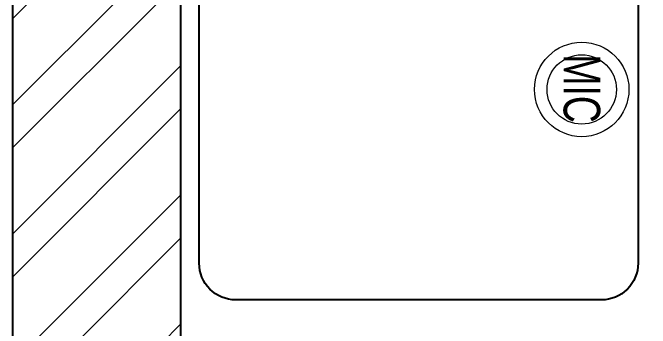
# Model space of a CAD drawing. Header units: feet. Extents: x 3263306 to 3270867, y -5461591 to -5452242.
# Drawn here: x 3263308 to 3264179, y -5453681 to -5453249 of the extents above; entities that cross this region are included whole.
import ezdxf

# ---------------------------------------------------------------- set-up
doc = ezdxf.new("R2010")
doc.units = ezdxf.units.FT
doc.header["$LTSCALE"] = 33
doc.header["$MEASUREMENT"] = 0
doc.layers.add('A-WALL', color=1, linetype='Continuous')
doc.layers.add('PDF_Geometry', color=7, linetype='Continuous')
for name, color, linetype, lineweight in [('LENS-DIM', 252, 'Continuous', 5), ('LENS-FURNITURE', 13, 'Continuous', 9), ('LK-EQPMT', 3, 'Continuous', 18), ('LN-HATCH', 251, 'Continuous', 0)]:
    doc.layers.add(name, color=color, linetype=linetype, lineweight=lineweight)
doc.styles.get("Standard").update_dxf_attribs({"font": 'GILC____.TTF'})

# ---------------------------------------------------------------- blocks, each defined once
blk = doc.blocks.new('A$C3555d8a6')
at = {"layer": 'LN-HATCH'}
h = blk.add_hatch(dxfattribs=at)
h.set_pattern_fill('ANSI32', color=256, scale=333, angle=180)
h.set_pattern_definition([(225, (-4955605.516188769, 5285477.997711561), (88.29995930067012, -88.29995930067015), []), (225, (-4955664.382828205, 5285477.997711561), (88.29995930067012, -88.29995930067015), [])])
h.paths.add_polyline_path([(-2747.976706546732, -444.1623100154101), (-2977.976706546732, -444.1623100154101), (-2977.976706546732, -459.0948388678953), (-2977.976706546732, -3489.094838867896), (-2747.976706546732, -3489.094838867896)])
h.paths.add_polyline_path([(-2747.976706546732, 4259.516823614016), (-2179.945250276476, 4256.098330087028), (-2178.003061404452, 4499.343188511208), (-2977.976706546732, 4505.837689984589), (-2977.976706546732, 5.837689984589815), (-2747.976706546732, 5.837689984589815)])
h.paths.add_polyline_path([(-278.0656539620832, 4483.918747510761), (-1728.017886011861, 4495.690031432546), (-1729.952529232017, 4253.3902103398), (-279.9758326262236, 4244.664045799523)])
h.paths.add_polyline_path([(4131.89454187546, 4448.11695183441), (171.9195214686915, 4480.265590431169), (170.0168878603726, 4241.95592605602), (4131.89454187546, 4218.112786799669)])
h.paths.add_polyline_path([(4581.894541875459, 4148.114180301315), (4581.894541875459, 4148.11695183441), (4350.159420651383, 4148.11695183441), (3841.246832353063, 12.79179287049919), (4069.524855708703, -15.30117569956928)])
h.paths.add_polyline_path([(4014.560369133017, -461.9317895350977), (3786.282365426421, -433.838823383674), (3410.288172229194, -3489.094838867896), (3642.023293453269, -3489.094838867896)])
at = {"layer": 'A-WALL'}
for p, q in [((-2977.976706546732, -9.094838867895305), (-2977.976706546732, 4505.837689984589)), ((-2747.976706546732, 5.837689984589815), (-2747.976706546732, 4259.516823614016))]:
    blk.add_line(p, q, dxfattribs=at)
blk = doc.blocks.new('MOROTISED TABLE-TRIAL SET 950x600')
at = {"layer": 'PDF_Geometry', "lineweight": 25}
blk.add_lwpolyline([(415.5923622683621, 2.18279e-11), (550.0003704861738, 2.18279e-11, 0.4142524001247118), (599.9958994225599, 50.00260162355697), (599.9958994225599, 899.9973678589085, 0.4142518501714829), (550.0003704861738, 950.0000000000218), (50.00260613718999, 950.0000000000218, 0.4142929195148918), (4.605390131e-07, 899.9973678589085), (4.605390131e-07, 50.00260162355697, 0.414163635492108), (50.00260613718999, 2.18279e-11), (415.5923622683621, 2.18279e-11)], format="xyb", dxfattribs=at)
blk = doc.blocks.new('MIC')
at = {"layer": 'LK-EQPMT', "ltscale": 12}
for radius in [64.54701859105262, 47.40596281792385]:
    blk.add_circle((234.5401449967176, 64.54701859102352), radius, dxfattribs=at)
at = {"layer": 'LK-EQPMT', "ltscale": 12, "insert": (233.2398255821317, 64.46170233917655), "char_height": 50, "attachment_point": 5}
blk.add_mtext_dynamic_manual_height_columns('MIC', width=466.4796511627907, gutter_width=12.5, heights=[0], dxfattribs=at)

msp = doc.modelspace()

# ---------------------------------------------------------------- block references
at = {"rotation": 270}
msp.add_blockref('MIC', (3264020.882412042, -5453119.504031615), dxfattribs=at)
at = {"layer": 'LENS-DIM', "color": 2}
msp.add_blockref('A$C3555d8a6', (3266285.56624002, -5456748.279691574), dxfattribs=at)
at = {"layer": 'LENS-FURNITURE', "xscale": -1, "rotation": 180}
msp.add_blockref('MOROTISED TABLE-TRIAL SET 950x600', (3263562.448401715, -5452691.746945406), dxfattribs=at)

doc.saveas('drawing.dxf')
